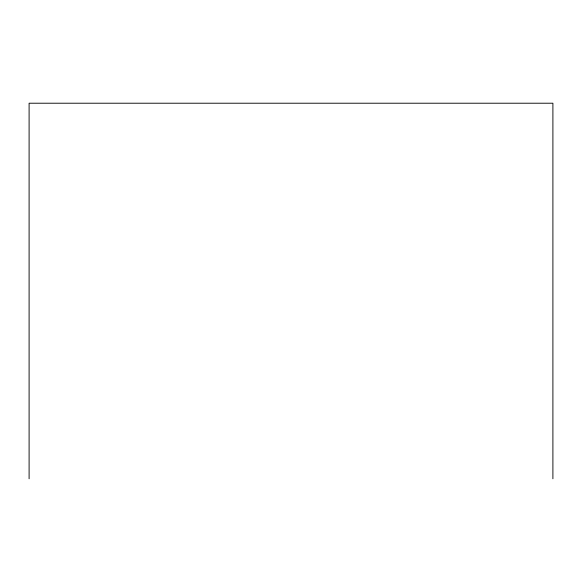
<?xml version="1.0" encoding="UTF-8"?>
<svg xmlns="http://www.w3.org/2000/svg" width="582" height="582" viewBox="0 0 582 582"><rect width="100%" height="100%" fill="white"/><g stroke="black" fill="none" stroke-linecap="round" stroke-linejoin="round"><path stroke-width="0.87" d="M552.9 478.782L552.9 103.218L29.1 103.218L29.1 478.782"/></g></svg>
